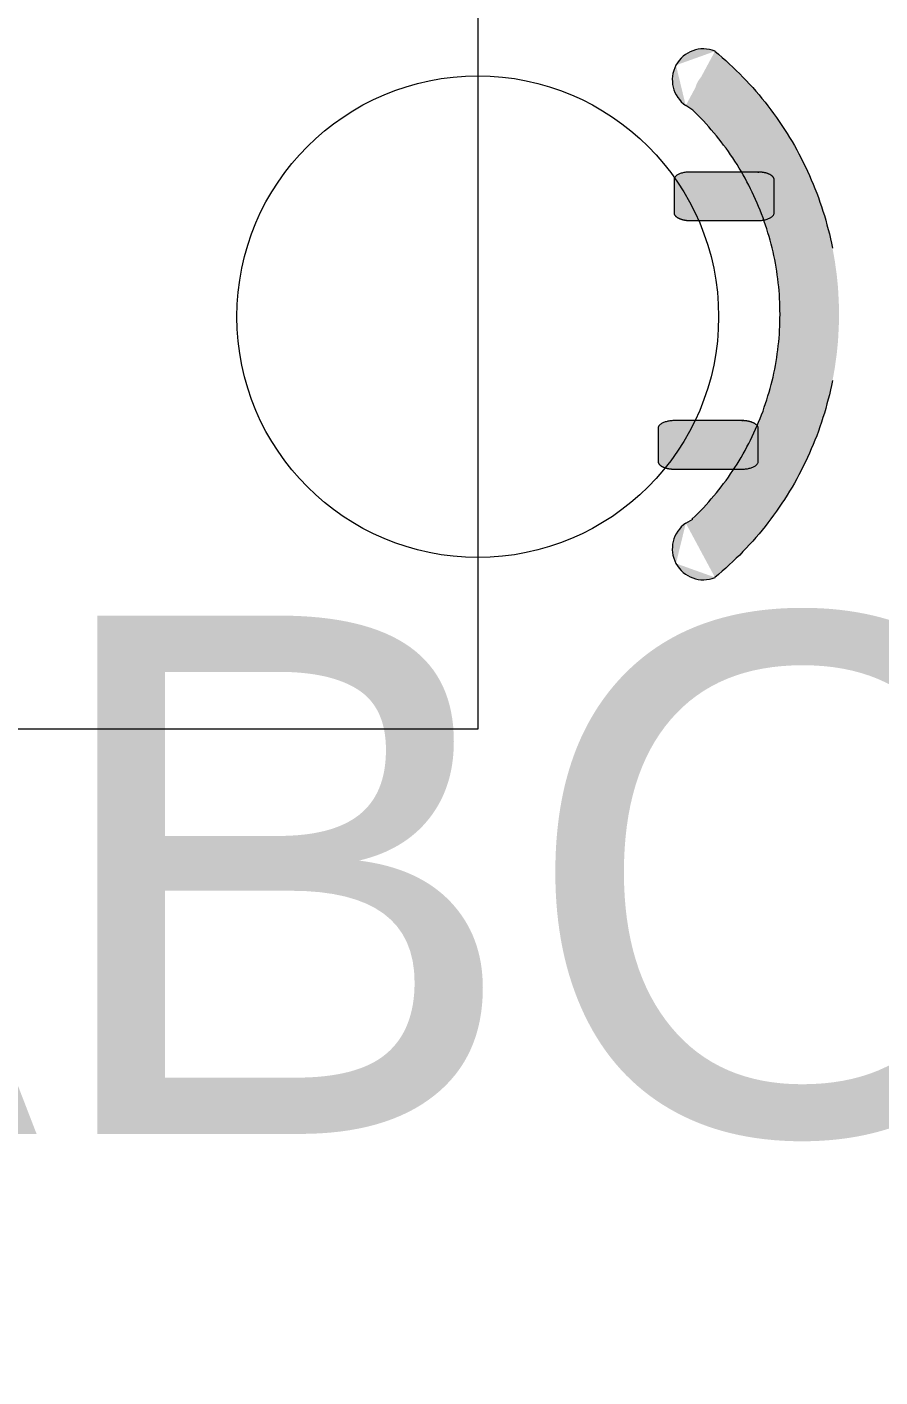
# Model space of a CAD drawing. Header units: metres. Extents: x 512 to 829, y -209 to 245.
# Drawn here: x 730.351 to 731.075, y -79.574 to -78.428 of the extents above; entities that cross this region are included whole.
import ezdxf

# ---------------------------------------------------------------- set-up
doc = ezdxf.new("R2010")
doc.units = ezdxf.units.M
doc.header["$LTSCALE"] = 0.508
doc.layers.add('AMB-NOVOS', color=10, linetype='Continuous', lineweight=15)
doc.layers.add('None', color=7, linetype='Continuous', lineweight=5)

msp = doc.modelspace()

# ---------------------------------------------------------------- hatches: boundary and pattern name
at = {"layer": 'None', "linetype": 'Continuous', "lineweight": 0}
h = msp.add_hatch(color=253, dxfattribs=at)
edge = h.paths.add_edge_path()
edge.add_arc((730.9246, -78.4733), 0.0263, 151.7176, 235.6583, ccw=False)
edge.add_arc((730.9246, -78.4733), 0.0263, 67.7608, 151.7105, ccw=False)
edge.add_line((730.9345, -78.449), (730.9376, -78.4516))
edge.add_line((730.9376, -78.4516), (730.9407, -78.4542))
edge.add_line((730.9407, -78.4542), (730.9437, -78.4569))
edge.add_line((730.9437, -78.4569), (730.9467, -78.4596))
edge.add_line((730.9467, -78.4596), (730.9497, -78.4624))
edge.add_line((730.9497, -78.4624), (730.9526, -78.4652))
edge.add_line((730.9526, -78.4652), (730.9555, -78.4681))
edge.add_line((730.9555, -78.4681), (730.9583, -78.4709))
edge.add_line((730.9583, -78.4709), (730.9611, -78.4739))
edge.add_line((730.9611, -78.4739), (730.9639, -78.4768))
edge.add_line((730.9639, -78.4768), (730.9666, -78.4798))
edge.add_line((730.9666, -78.4798), (730.9692, -78.4829))
edge.add_line((730.9692, -78.4829), (730.9719, -78.486))
edge.add_line((730.9719, -78.486), (730.9744, -78.4891))
edge.add_line((730.9744, -78.4891), (730.977, -78.4922))
edge.add_line((730.977, -78.4922), (730.9795, -78.4954))
edge.add_line((730.9795, -78.4954), (730.9819, -78.4986))
edge.add_line((730.9819, -78.4986), (730.9843, -78.5019))
edge.add_line((730.9843, -78.5019), (730.9867, -78.5052))
edge.add_line((730.9867, -78.5052), (730.989, -78.5085))
edge.add_line((730.989, -78.5085), (730.9913, -78.5119))
edge.add_line((730.9913, -78.5119), (730.9935, -78.5153))
edge.add_line((730.9935, -78.5153), (730.9957, -78.5187))
edge.add_line((730.9957, -78.5187), (730.9978, -78.5221))
edge.add_line((730.9978, -78.5221), (730.9999, -78.5256))
edge.add_line((730.9999, -78.5256), (731.0019, -78.5291))
edge.add_line((731.0019, -78.5291), (731.0039, -78.5326))
edge.add_line((731.0039, -78.5326), (731.0058, -78.5362))
edge.add_line((731.0058, -78.5362), (731.0077, -78.5398))
edge.add_line((731.0077, -78.5398), (731.0095, -78.5434))
edge.add_line((731.0095, -78.5434), (731.0113, -78.547))
edge.add_line((731.0113, -78.547), (731.013, -78.5507))
edge.add_line((731.013, -78.5507), (731.0147, -78.5544))
edge.add_line((731.0147, -78.5544), (731.0163, -78.5581))
edge.add_line((731.0163, -78.5581), (731.0179, -78.5618))
edge.add_line((731.0179, -78.5618), (731.0194, -78.5656))
edge.add_line((731.0194, -78.5656), (731.0209, -78.5694))
edge.add_line((731.0209, -78.5694), (731.0223, -78.5731))
edge.add_line((731.0223, -78.5731), (731.0236, -78.577))
edge.add_line((731.0236, -78.577), (731.0249, -78.5808))
edge.add_line((731.0249, -78.5808), (731.0262, -78.5846))
edge.add_line((731.0262, -78.5846), (731.0274, -78.5885))
edge.add_line((731.0274, -78.5885), (731.0285, -78.5924))
edge.add_line((731.0285, -78.5924), (731.0296, -78.5963))
edge.add_line((731.0296, -78.5963), (731.0307, -78.6002))
edge.add_line((731.0307, -78.6002), (731.0316, -78.6041))
edge.add_line((731.0316, -78.6041), (731.0326, -78.6081))
edge.add_line((731.0326, -78.6081), (731.0334, -78.612))
edge.add_line((731.0334, -78.612), (731.0342, -78.616))
edge.add_line((731.0342, -78.616), (731.035, -78.62))
edge.add_line((731.035, -78.62), (731.0357, -78.624))
edge.add_line((731.0357, -78.624), (731.0364, -78.6279))
edge.add_line((731.0364, -78.6279), (731.0369, -78.632))
edge.add_line((731.0369, -78.632), (731.0375, -78.636))
edge.add_line((731.0375, -78.636), (731.038, -78.64))
edge.add_line((731.038, -78.64), (731.0384, -78.644))
edge.add_line((731.0384, -78.644), (731.0388, -78.648))
edge.add_line((731.0388, -78.648), (731.0391, -78.6521))
edge.add_line((731.0391, -78.6521), (731.0393, -78.6561))
edge.add_line((731.0393, -78.6561), (731.0395, -78.6602))
edge.add_line((731.0395, -78.6602), (731.0397, -78.6642))
edge.add_line((731.0397, -78.6642), (731.0397, -78.6683))
edge.add_line((731.0397, -78.6683), (731.0398, -78.6723))
edge.add_line((731.0398, -78.6723), (731.0397, -78.6764))
edge.add_line((731.0397, -78.6764), (731.0397, -78.6804))
edge.add_line((731.0397, -78.6804), (731.0395, -78.6844))
edge.add_line((731.0395, -78.6844), (731.0393, -78.6885))
edge.add_line((731.0393, -78.6885), (731.0391, -78.6925))
edge.add_line((731.0391, -78.6925), (731.0388, -78.6966))
edge.add_line((731.0388, -78.6966), (731.0384, -78.7006))
edge.add_line((731.0384, -78.7006), (731.038, -78.7046))
edge.add_line((731.038, -78.7046), (731.0375, -78.7086))
edge.add_line((731.0375, -78.7086), (731.0369, -78.7127))
edge.add_line((731.0369, -78.7127), (731.0364, -78.7167))
edge.add_line((731.0364, -78.7167), (731.0357, -78.7207))
edge.add_line((731.0357, -78.7207), (731.035, -78.7247))
edge.add_line((731.035, -78.7247), (731.0342, -78.7286))
edge.add_line((731.0342, -78.7286), (731.0334, -78.7326))
edge.add_line((731.0334, -78.7326), (731.0326, -78.7365))
edge.add_line((731.0326, -78.7365), (731.0316, -78.7405))
edge.add_line((731.0316, -78.7405), (731.0306, -78.7444))
edge.add_line((731.0306, -78.7444), (731.0296, -78.7483))
edge.add_line((731.0296, -78.7483), (731.0285, -78.7522))
edge.add_line((731.0285, -78.7522), (731.0274, -78.7561))
edge.add_line((731.0274, -78.7561), (731.0262, -78.76))
edge.add_line((731.0262, -78.76), (731.0249, -78.7638))
edge.add_line((731.0249, -78.7638), (731.0236, -78.7677))
edge.add_line((731.0236, -78.7677), (731.0223, -78.7715))
edge.add_line((731.0223, -78.7715), (731.0209, -78.7753))
edge.add_line((731.0209, -78.7753), (731.0194, -78.779))
edge.add_line((731.0194, -78.779), (731.0179, -78.7828))
edge.add_line((731.0179, -78.7828), (731.0163, -78.7865))
edge.add_line((731.0163, -78.7865), (731.0147, -78.7902))
edge.add_line((731.0147, -78.7902), (731.013, -78.7939))
edge.add_line((731.013, -78.7939), (731.0113, -78.7976))
edge.add_line((731.0113, -78.7976), (731.0095, -78.8012))
edge.add_line((731.0095, -78.8012), (731.0077, -78.8048))
edge.add_line((731.0077, -78.8048), (731.0058, -78.8084))
edge.add_line((731.0058, -78.8084), (731.0039, -78.812))
edge.add_line((731.0039, -78.812), (731.0019, -78.8155))
edge.add_line((731.0019, -78.8155), (730.9999, -78.819))
edge.add_line((730.9999, -78.819), (730.9978, -78.8225))
edge.add_line((730.9978, -78.8225), (730.9957, -78.8259))
edge.add_line((730.9957, -78.8259), (730.9935, -78.8294))
edge.add_line((730.9935, -78.8294), (730.9913, -78.8327))
edge.add_line((730.9913, -78.8327), (730.989, -78.8361))
edge.add_line((730.989, -78.8361), (730.9867, -78.8394))
edge.add_line((730.9867, -78.8394), (730.9843, -78.8427))
edge.add_line((730.9843, -78.8427), (730.9819, -78.846))
edge.add_line((730.9819, -78.846), (730.9795, -78.8492))
edge.add_line((730.9795, -78.8492), (730.977, -78.8524))
edge.add_line((730.977, -78.8524), (730.9745, -78.8555))
edge.add_line((730.9745, -78.8555), (730.9719, -78.8586))
edge.add_line((730.9719, -78.8586), (730.9692, -78.8617))
edge.add_line((730.9692, -78.8617), (730.9666, -78.8648))
edge.add_line((730.9666, -78.8648), (730.9639, -78.8678))
edge.add_line((730.9639, -78.8678), (730.9611, -78.8707))
edge.add_line((730.9611, -78.8707), (730.9583, -78.8737))
edge.add_line((730.9583, -78.8737), (730.9555, -78.8766))
edge.add_line((730.9555, -78.8766), (730.9526, -78.8794))
edge.add_line((730.9526, -78.8794), (730.9497, -78.8822))
edge.add_line((730.9497, -78.8822), (730.9467, -78.885))
edge.add_line((730.9467, -78.885), (730.9438, -78.8877))
edge.add_line((730.9438, -78.8877), (730.9407, -78.8904))
edge.add_line((730.9407, -78.8904), (730.9376, -78.893))
edge.add_line((730.9376, -78.893), (730.9345, -78.8956))
edge.add_arc((730.9246, -78.8713), 0.0263, -151.7122, -67.7591, ccw=False)
edge.add_arc((730.9246, -78.8713), 0.0263, 124.3367, 208.2874, ccw=False)
edge.add_line((730.9098, -78.8496), (730.9157, -78.8462))
edge.add_line((730.9157, -78.8462), (730.915, -78.8462))
edge.add_line((730.915, -78.8462), (730.9152, -78.846))
edge.add_line((730.9152, -78.846), (730.9177, -78.8437))
edge.add_line((730.9177, -78.8437), (730.92, -78.8413))
edge.add_line((730.92, -78.8413), (730.9224, -78.8389))
edge.add_line((730.9224, -78.8389), (730.9247, -78.8365))
edge.add_line((730.9247, -78.8365), (730.927, -78.834))
edge.add_line((730.927, -78.834), (730.9292, -78.8315))
edge.add_line((730.9292, -78.8315), (730.9314, -78.829))
edge.add_line((730.9314, -78.829), (730.9336, -78.8265))
edge.add_line((730.9336, -78.8265), (730.9357, -78.8239))
edge.add_line((730.9357, -78.8239), (730.9378, -78.8213))
edge.add_line((730.9378, -78.8213), (730.9399, -78.8186))
edge.add_line((730.9399, -78.8186), (730.9419, -78.816))
edge.add_line((730.9419, -78.816), (730.9439, -78.8133))
edge.add_line((730.9439, -78.8133), (730.9459, -78.8106))
edge.add_line((730.9459, -78.8106), (730.9478, -78.8078))
edge.add_line((730.9478, -78.8078), (730.9496, -78.805))
edge.add_line((730.9496, -78.805), (730.9515, -78.8022))
edge.add_line((730.9515, -78.8022), (730.9533, -78.7994))
edge.add_line((730.9533, -78.7994), (730.955, -78.7966))
edge.add_line((730.955, -78.7966), (730.9568, -78.7937))
edge.add_line((730.9568, -78.7937), (730.9584, -78.7908))
edge.add_line((730.9584, -78.7908), (730.9601, -78.7879))
edge.add_line((730.9601, -78.7879), (730.9617, -78.7849))
edge.add_line((730.9617, -78.7849), (730.9632, -78.7819))
edge.add_line((730.9632, -78.7819), (730.9647, -78.779))
edge.add_line((730.9647, -78.779), (730.9662, -78.7759))
edge.add_line((730.9662, -78.7759), (730.9676, -78.7729))
edge.add_line((730.9676, -78.7729), (730.969, -78.7699))
edge.add_line((730.969, -78.7699), (730.9703, -78.7668))
edge.add_line((730.9703, -78.7668), (730.9716, -78.7637))
edge.add_line((730.9716, -78.7637), (730.9729, -78.7606))
edge.add_line((730.9729, -78.7606), (730.9741, -78.7575))
edge.add_line((730.9741, -78.7575), (730.9753, -78.7544))
edge.add_line((730.9753, -78.7544), (730.9764, -78.7512))
edge.add_line((730.9764, -78.7512), (730.9775, -78.748))
edge.add_line((730.9775, -78.748), (730.9785, -78.7448))
edge.add_line((730.9785, -78.7448), (730.9795, -78.7416))
edge.add_line((730.9795, -78.7416), (730.9805, -78.7384))
edge.add_line((730.9805, -78.7384), (730.9814, -78.7352))
edge.add_line((730.9814, -78.7352), (730.9822, -78.732))
edge.add_line((730.9822, -78.732), (730.983, -78.7287))
edge.add_line((730.983, -78.7287), (730.9838, -78.7255))
edge.add_line((730.9838, -78.7255), (730.9845, -78.7222))
edge.add_line((730.9845, -78.7222), (730.9852, -78.7189))
edge.add_line((730.9852, -78.7189), (730.9858, -78.7156))
edge.add_line((730.9858, -78.7156), (730.9864, -78.7123))
edge.add_line((730.9864, -78.7123), (730.9869, -78.709))
edge.add_line((730.9869, -78.709), (730.9874, -78.7057))
edge.add_line((730.9874, -78.7057), (730.9879, -78.7024))
edge.add_line((730.9879, -78.7024), (730.9883, -78.6991))
edge.add_line((730.9883, -78.6991), (730.9886, -78.6957))
edge.add_line((730.9886, -78.6957), (730.9889, -78.6924))
edge.add_line((730.9889, -78.6924), (730.9892, -78.689))
edge.add_line((730.9892, -78.689), (730.9894, -78.6857))
edge.add_line((730.9894, -78.6857), (730.9896, -78.6824))
edge.add_line((730.9896, -78.6824), (730.9897, -78.679))
edge.add_line((730.9897, -78.679), (730.9897, -78.6757))
edge.add_line((730.9897, -78.6757), (730.9898, -78.6723))
edge.add_line((730.9898, -78.6723), (730.9897, -78.669))
edge.add_line((730.9897, -78.669), (730.9897, -78.6656))
edge.add_line((730.9897, -78.6656), (730.9896, -78.6623))
edge.add_line((730.9896, -78.6623), (730.9894, -78.6589))
edge.add_line((730.9894, -78.6589), (730.9892, -78.6556))
edge.add_line((730.9892, -78.6556), (730.9889, -78.6522))
edge.add_line((730.9889, -78.6522), (730.9886, -78.6489))
edge.add_line((730.9886, -78.6489), (730.9883, -78.6456))
edge.add_line((730.9883, -78.6456), (730.9879, -78.6422))
edge.add_line((730.9879, -78.6422), (730.9874, -78.6389))
edge.add_line((730.9874, -78.6389), (730.9869, -78.6356))
edge.add_line((730.9869, -78.6356), (730.9864, -78.6323))
edge.add_line((730.9864, -78.6323), (730.9858, -78.629))
edge.add_line((730.9858, -78.629), (730.9852, -78.6257))
edge.add_line((730.9852, -78.6257), (730.9845, -78.6224))
edge.add_line((730.9845, -78.6224), (730.9838, -78.6192))
edge.add_line((730.9838, -78.6192), (730.983, -78.6159))
edge.add_line((730.983, -78.6159), (730.9822, -78.6127))
edge.add_line((730.9822, -78.6127), (730.9814, -78.6094))
edge.add_line((730.9814, -78.6094), (730.9805, -78.6062))
edge.add_line((730.9805, -78.6062), (730.9795, -78.603))
edge.add_line((730.9795, -78.603), (730.9785, -78.5998))
edge.add_line((730.9785, -78.5998), (730.9775, -78.5966))
edge.add_line((730.9775, -78.5966), (730.9764, -78.5934))
edge.add_line((730.9764, -78.5934), (730.9753, -78.5903))
edge.add_line((730.9753, -78.5903), (730.9741, -78.5871))
edge.add_line((730.9741, -78.5871), (730.9729, -78.584))
edge.add_line((730.9729, -78.584), (730.9716, -78.5809))
edge.add_line((730.9716, -78.5809), (730.9703, -78.5778))
edge.add_line((730.9703, -78.5778), (730.969, -78.5747))
edge.add_line((730.969, -78.5747), (730.9676, -78.5717))
edge.add_line((730.9676, -78.5717), (730.9662, -78.5687))
edge.add_line((730.9662, -78.5687), (730.9647, -78.5657))
edge.add_line((730.9647, -78.5657), (730.9632, -78.5627))
edge.add_line((730.9632, -78.5627), (730.9617, -78.5597))
edge.add_line((730.9617, -78.5597), (730.9601, -78.5568))
edge.add_line((730.9601, -78.5568), (730.9584, -78.5538))
edge.add_line((730.9584, -78.5538), (730.9568, -78.5509))
edge.add_line((730.9568, -78.5509), (730.955, -78.5481))
edge.add_line((730.955, -78.5481), (730.9533, -78.5452))
edge.add_line((730.9533, -78.5452), (730.9515, -78.5424))
edge.add_line((730.9515, -78.5424), (730.9496, -78.5396))
edge.add_line((730.9496, -78.5396), (730.9478, -78.5368))
edge.add_line((730.9478, -78.5368), (730.9459, -78.5341))
edge.add_line((730.9459, -78.5341), (730.9439, -78.5313))
edge.add_line((730.9439, -78.5313), (730.9419, -78.5286))
edge.add_line((730.9419, -78.5286), (730.9399, -78.526))
edge.add_line((730.9399, -78.526), (730.9378, -78.5233))
edge.add_line((730.9378, -78.5233), (730.9357, -78.5207))
edge.add_line((730.9357, -78.5207), (730.9336, -78.5181))
edge.add_line((730.9336, -78.5181), (730.9314, -78.5156))
edge.add_line((730.9314, -78.5156), (730.9292, -78.5131))
edge.add_line((730.9292, -78.5131), (730.927, -78.5106))
edge.add_line((730.927, -78.5106), (730.9247, -78.5081))
edge.add_line((730.9247, -78.5081), (730.9224, -78.5057))
edge.add_line((730.9224, -78.5057), (730.92, -78.5033))
edge.add_line((730.92, -78.5033), (730.9177, -78.501))
edge.add_line((730.9177, -78.501), (730.9157, -78.4991))
edge.add_line((730.9157, -78.4991), (730.9097, -78.495))
edge.add_line((730.9097, -78.495), (730.9097, -78.495))
for color, points in [(9, [(730.9353, -78.4596), (730.9368, -78.4615), (730.9383, -78.4633), (730.9397, -78.4651), (730.9412, -78.4669), (730.9426, -78.4686), (730.9439, -78.4704), (730.9453, -78.472), (730.9466, -78.4737), (730.9479, -78.4753), (730.9492, -78.4769), (730.9504, -78.4785), (730.9517, -78.48), (730.9529, -78.4815), (730.954, -78.483), (730.9552, -78.4845), (730.9563, -78.4859), (730.9575, -78.4873), (730.9585, -78.4886), (730.9596, -78.49), (730.9607, -78.4913), (730.9617, -78.4926), (730.9627, -78.4938), (730.9636, -78.495), (730.9646, -78.4962), (730.9655, -78.4974), (730.9664, -78.4985), (730.9673, -78.4996), (730.9682, -78.5007), (730.969, -78.5017), (730.9698, -78.5027), (730.9706, -78.5037), (730.9713, -78.5046), (730.9721, -78.5056), (730.9728, -78.5065), (730.9735, -78.5073), (730.9742, -78.5082), (730.9748, -78.509), (730.9754, -78.5097), (730.976, -78.5105), (730.9766, -78.5112), (730.9771, -78.5119), (730.9777, -78.5126), (730.9782, -78.5132), (730.9787, -78.5138), (730.9791, -78.5144), (730.9795, -78.5149), (730.98, -78.5154), (730.9803, -78.5159), (730.9807, -78.5163), (730.981, -78.5168), (730.9814, -78.5172), (730.9817, -78.5175), (730.9819, -78.5179), (730.9822, -78.5182), (730.9824, -78.5185), (730.9826, -78.5187), (730.9828, -78.5189), (730.9829, -78.5191), (730.9831, -78.5193), (730.9832, -78.5194), (730.9832, -78.5195), (730.9833, -78.5196), (730.9833, -78.5196), (730.9833, -78.5196), (730.9833, -78.5197), (730.9834, -78.5197), (730.9834, -78.5197), (730.9834, -78.5198), (730.9835, -78.5199), (730.9835, -78.5201), (730.9836, -78.5202), (730.9837, -78.5204), (730.9837, -78.5206), (730.9838, -78.5208), (730.9839, -78.5211), (730.984, -78.5214), (730.9842, -78.5217), (730.9843, -78.522), (730.9844, -78.5223), (730.9846, -78.5227), (730.9848, -78.5231), (730.9849, -78.5235), (730.9851, -78.524), (730.9853, -78.5244), (730.9855, -78.5249), (730.9857, -78.5254), (730.9859, -78.526), (730.9862, -78.5265), (730.9864, -78.5271), (730.9866, -78.5277), (730.9869, -78.5284), (730.9872, -78.529), (730.9875, -78.5297), (730.9877, -78.5304), (730.988, -78.5311), (730.9883, -78.5319), (730.9887, -78.5327), (730.989, -78.5335), (730.9893, -78.5343), (730.9897, -78.5351), (730.99, -78.536), (730.9904, -78.5369), (730.9908, -78.5378), (730.9912, -78.5388), (730.9916, -78.5398), (730.992, -78.5407), (730.9924, -78.5418), (730.9928, -78.5428), (730.9932, -78.5439), (730.9937, -78.545), (730.9941, -78.5461), (730.9946, -78.5472), (730.9951, -78.5484), (730.9956, -78.5495), (730.996, -78.5508), (730.9965, -78.552), (730.9971, -78.5532), (730.9976, -78.5545), (730.9981, -78.5558), (730.9987, -78.5572), (730.9992, -78.5585), (730.9998, -78.5599), (731.0003, -78.5613), (731.0009, -78.5627), (731.0015, -78.5642), (731.0021, -78.5656), (731.0027, -78.5671), (731.0033, -78.5686), (731.004, -78.5702), (731.0046, -78.5717), (731.0052, -78.5732), (731.0058, -78.5747), (731.0064, -78.5762), (731.007, -78.5777), (731.0076, -78.5791), (731.0082, -78.5806), (731.0087, -78.582), (731.0093, -78.5835), (731.0099, -78.5849), (731.0104, -78.5863), (731.011, -78.5877), (731.0115, -78.5891), (731.0121, -78.5905), (731.0126, -78.5919), (731.0131, -78.5933), (731.0137, -78.5946), (731.0142, -78.596), (731.0147, -78.5973), (731.0152, -78.5987), (731.0157, -78.6), (731.0162, -78.6013), (731.0167, -78.6026), (731.0172, -78.6039), (731.0176, -78.6052), (731.0181, -78.6065), (731.0186, -78.6078), (731.019, -78.609), (731.0195, -78.6103), (731.02, -78.6115), (731.0204, -78.6127), (731.0208, -78.614), (731.0213, -78.6152), (731.0217, -78.6164), (731.0221, -78.6176), (731.0225, -78.6187), (731.0229, -78.6199), (731.0233, -78.6211), (731.0237, -78.6222), (731.0241, -78.6234), (731.0245, -78.6245), (731.0249, -78.6256), (731.0253, -78.6267), (731.0256, -78.6278), (731.026, -78.6289), (731.0264, -78.63), (731.0267, -78.6311), (731.0271, -78.6322), (731.0274, -78.6332), (731.0277, -78.6343), (731.0281, -78.6353), (731.0284, -78.6363), (731.0287, -78.6373), (731.029, -78.6384), (731.0293, -78.6394), (731.0296, -78.6403), (731.0299, -78.6413), (731.0302, -78.6423), (731.0305, -78.6433), (731.0307, -78.6442), (731.031, -78.6451), (731.0313, -78.6461), (731.0315, -78.647), (731.0318, -78.6479), (731.032, -78.6488), (731.0323, -78.6497), (731.0325, -78.6505), (731.0327, -78.6514), (731.0328, -78.6522), (731.033, -78.653), (731.0332, -78.6538), (731.0333, -78.6546), (731.0335, -78.6554), (731.0336, -78.6561), (731.0337, -78.6568), (731.0338, -78.6575), (731.0339, -78.6582), (731.0339, -78.6589), (731.034, -78.6596), (731.034, -78.6602), (731.0341, -78.6609), (731.0341, -78.6615), (731.0341, -78.6621), (731.0341, -78.6627), (731.0341, -78.6632), (731.034, -78.6638), (731.034, -78.6643), (731.0339, -78.6648), (731.0338, -78.6653), (731.0338, -78.6658), (731.0337, -78.6663), (731.0335, -78.6667), (731.0334, -78.6672), (731.0333, -78.6676), (731.0331, -78.668), (731.033, -78.6684), (731.0328, -78.6688), (731.0326, -78.6691), (731.0324, -78.6694), (731.0322, -78.6698), (731.032, -78.6701), (731.0317, -78.6704), (731.0315, -78.6706), (731.0312, -78.6709), (731.0309, -78.6711), (731.0306, -78.6713), (731.0303, -78.6716), (731.03, -78.6717), (731.0297, -78.6719), (731.0293, -78.6721), (731.029, -78.6722), (731.0286, -78.6723), (731.0282, -78.6725), (731.0278, -78.6725), (731.0274, -78.6726), (731.027, -78.6727), (731.0265, -78.6727), (731.0261, -78.6728), (731.0256, -78.6728), (731.0252, -78.6728), (731.0247, -78.6727), (731.0242, -78.6727), (731.0237, -78.6726), (731.0231, -78.6726), (731.0226, -78.6725), (731.022, -78.6724), (731.0215, -78.6723), (731.0209, -78.6721), (731.0204, -78.672), (731.0198, -78.6718), (731.0193, -78.6717), (731.0187, -78.6715), (731.0182, -78.6713), (731.0177, -78.6712), (731.0172, -78.671), (731.0167, -78.6708), (731.0162, -78.6706), (731.0157, -78.6704), (731.0153, -78.6701), (731.0148, -78.6699), (731.0144, -78.6697), (731.0139, -78.6694), (731.0135, -78.6692), (731.0131, -78.6689), (731.0127, -78.6687), (731.0123, -78.6684), (731.0119, -78.6681), (731.0115, -78.6678), (731.0111, -78.6675), (731.0107, -78.6672), (731.0104, -78.6669), (731.01, -78.6665), (731.0097, -78.6662), (731.0093, -78.6659), (731.009, -78.6655), (731.0087, -78.6652), (731.0084, -78.6648), (731.0081, -78.6644), (731.0078, -78.664), (731.0075, -78.6636), (731.0072, -78.6633), (731.007, -78.6628), (731.0067, -78.6624), (731.0065, -78.662), (731.0062, -78.6616), (731.006, -78.6611), (731.0058, -78.6607), (731.0056, -78.6602), (731.0054, -78.6598), (731.0052, -78.6593), (731.005, -78.6588), (731.0048, -78.6583), (731.0047, -78.6578), (731.0045, -78.6573), (731.0044, -78.6568), (731.0042, -78.6563), (731.0041, -78.6558), (731.004, -78.6553), (731.0039, -78.6547), (731.0038, -78.6542), (731.0037, -78.6536), (731.0036, -78.653), (731.0035, -78.6525), (731.0034, -78.6519), (731.0034, -78.6513), (731.0033, -78.6507), (731.0033, -78.6501), (731.0033, -78.6495), (731.0032, -78.6488), (731.0032, -78.6482), (731.0032, -78.6476), (730.9838, -78.5756), (730.9634, -78.5324), (730.922, -78.491), (730.9216, -78.4906), (730.9213, -78.4902), (730.9209, -78.4898), (730.9206, -78.4894), (730.9203, -78.489), (730.92, -78.4885), (730.9197, -78.4881), (730.9195, -78.4877), (730.9192, -78.4873), (730.919, -78.4869), (730.9188, -78.4864), (730.9186, -78.486), (730.9185, -78.4856), (730.9183, -78.4851), (730.9182, -78.4847), (730.9181, -78.4843), (730.918, -78.4838), (730.9179, -78.4834), (730.9179, -78.4829), (730.9179, -78.4825), (730.9179, -78.482), (730.9179, -78.4815), (730.9179, -78.4811), (730.918, -78.4806), (730.918, -78.4802), (730.9181, -78.4797), (730.9182, -78.4792), (730.9183, -78.4787), (730.9185, -78.4783), (730.9186, -78.4778), (730.9188, -78.4773), (730.919, -78.4768), (730.9192, -78.4763), (730.9195, -78.4758), (730.9197, -78.4753), (730.92, -78.4748), (730.9203, -78.4743), (730.9206, -78.4738), (730.9209, -78.4733), (730.9213, -78.4728), (730.9217, -78.4723), (730.922, -78.4718), (730.9224, -78.4712), (730.9229, -78.4707), (730.9233, -78.4702), (730.9238, -78.4697), (730.9243, -78.4691), (730.9248, -78.4686), (730.9253, -78.4681), (730.9258, -78.4675), (730.9264, -78.467), (730.927, -78.4664), (730.9275, -78.4659), (730.9282, -78.4653), (730.9288, -78.4648), (730.9294, -78.4642), (730.9301, -78.4636), (730.9308, -78.4631), (730.9315, -78.4625), (730.9322, -78.4619), (730.933, -78.4614), (730.9338, -78.4608), (730.9345, -78.4602)]), (8, [(730.9138, -78.5927), (730.9134, -78.5927), (730.9131, -78.5927), (730.9127, -78.5926), (730.9124, -78.5926), (730.912, -78.5926), (730.9117, -78.5926), (730.9114, -78.5926), (730.911, -78.5925), (730.9107, -78.5925), (730.9104, -78.5925), (730.91, -78.5924), (730.9097, -78.5924), (730.9094, -78.5923), (730.909, -78.5923), (730.9087, -78.5922), (730.9084, -78.5922), (730.9081, -78.5921), (730.9078, -78.592), (730.9075, -78.592), (730.9072, -78.5919), (730.9069, -78.5918), (730.9066, -78.5917), (730.9063, -78.5917), (730.906, -78.5916), (730.9057, -78.5915), (730.9054, -78.5914), (730.9051, -78.5913), (730.9049, -78.5912), (730.9046, -78.5911), (730.9044, -78.591), (730.9041, -78.5909), (730.9039, -78.5908), (730.9036, -78.5906), (730.9034, -78.5905), (730.9032, -78.5904), (730.9029, -78.5903), (730.9027, -78.5902), (730.9025, -78.59), (730.9023, -78.5899), (730.9021, -78.5898), (730.9019, -78.5896), (730.9017, -78.5895), (730.9016, -78.5894), (730.9014, -78.5892), (730.9012, -78.5891), (730.9011, -78.5889), (730.901, -78.5888), (730.9008, -78.5887), (730.9007, -78.5885), (730.9006, -78.5884), (730.9005, -78.5882), (730.9004, -78.5881), (730.9003, -78.5879), (730.9002, -78.5877), (730.9001, -78.5876), (730.9, -78.5874), (730.9, -78.5873), (730.8999, -78.5871), (730.8999, -78.587), (730.8998, -78.5868), (730.8998, -78.5866), (730.8998, -78.5865), (730.8998, -78.5863), (730.8998, -78.5862), (730.8998, -78.558), (730.8998, -78.5578), (730.8998, -78.5577), (730.8998, -78.5575), (730.8998, -78.5574), (730.8999, -78.5572), (730.8999, -78.557), (730.9, -78.5569), (730.9, -78.5567), (730.9001, -78.5566), (730.9002, -78.5564), (730.9003, -78.5563), (730.9004, -78.5561), (730.9005, -78.5559), (730.9006, -78.5558), (730.9007, -78.5556), (730.9008, -78.5555), (730.901, -78.5554), (730.9011, -78.5552), (730.9012, -78.5551), (730.9014, -78.5549), (730.9016, -78.5548), (730.9017, -78.5546), (730.9019, -78.5545), (730.9021, -78.5544), (730.9023, -78.5542), (730.9025, -78.5541), (730.9027, -78.554), (730.9029, -78.5539), (730.9032, -78.5537), (730.9034, -78.5536), (730.9036, -78.5535), (730.9039, -78.5534), (730.9041, -78.5533), (730.9044, -78.5532), (730.9046, -78.5531), (730.9049, -78.553), (730.9051, -78.5529), (730.9054, -78.5528), (730.9057, -78.5527), (730.906, -78.5526), (730.9063, -78.5525), (730.9066, -78.5524), (730.9069, -78.5523), (730.9072, -78.5523), (730.9075, -78.5522), (730.9078, -78.5521), (730.9081, -78.552), (730.9084, -78.552), (730.9087, -78.5519), (730.909, -78.5519), (730.9094, -78.5518), (730.9097, -78.5518), (730.91, -78.5517), (730.9104, -78.5517), (730.9107, -78.5516), (730.911, -78.5516), (730.9114, -78.5516), (730.9117, -78.5516), (730.912, -78.5515), (730.9124, -78.5515), (730.9127, -78.5515), (730.9131, -78.5515), (730.9134, -78.5515), (730.9138, -78.5515), (730.9707, -78.5515), (730.9711, -78.5515), (730.9714, -78.5515), (730.9718, -78.5515), (730.9721, -78.5515), (730.9725, -78.5515), (730.9728, -78.5516), (730.9731, -78.5516), (730.9735, -78.5516), (730.9738, -78.5516), (730.9742, -78.5517), (730.9745, -78.5517), (730.9748, -78.5518), (730.9751, -78.5518), (730.9755, -78.5519), (730.9758, -78.5519), (730.9761, -78.552), (730.9764, -78.552), (730.9767, -78.5521), (730.977, -78.5522), (730.9773, -78.5523), (730.9776, -78.5523), (730.9779, -78.5524), (730.9782, -78.5525), (730.9785, -78.5526), (730.9788, -78.5527), (730.9791, -78.5528), (730.9794, -78.5529), (730.9796, -78.553), (730.9799, -78.5531), (730.9802, -78.5532), (730.9804, -78.5533), (730.9806, -78.5534), (730.9809, -78.5535), (730.9811, -78.5536), (730.9813, -78.5537), (730.9816, -78.5539), (730.9818, -78.554), (730.982, -78.5541), (730.9822, -78.5542), (730.9824, -78.5544), (730.9826, -78.5545), (730.9828, -78.5546), (730.9829, -78.5548), (730.9831, -78.5549), (730.9833, -78.5551), (730.9834, -78.5552), (730.9835, -78.5554), (730.9837, -78.5555), (730.9838, -78.5556), (730.9839, -78.5558), (730.984, -78.5559), (730.9841, -78.5561), (730.9842, -78.5563), (730.9843, -78.5564), (730.9844, -78.5566), (730.9845, -78.5567), (730.9845, -78.5569), (730.9846, -78.557), (730.9846, -78.5572), (730.9847, -78.5574), (730.9847, -78.5575), (730.9847, -78.5577), (730.9847, -78.5578), (730.9847, -78.558), (730.9847, -78.5862), (730.9847, -78.5863), (730.9847, -78.5865), (730.9847, -78.5866), (730.9847, -78.5868), (730.9846, -78.587), (730.9846, -78.5871), (730.9845, -78.5873), (730.9845, -78.5874), (730.9844, -78.5876), (730.9843, -78.5877), (730.9842, -78.5879), (730.9841, -78.5881), (730.984, -78.5882), (730.9839, -78.5884), (730.9838, -78.5885), (730.9837, -78.5887), (730.9835, -78.5888), (730.9834, -78.5889), (730.9833, -78.5891), (730.9831, -78.5892), (730.9829, -78.5894), (730.9828, -78.5895), (730.9826, -78.5896), (730.9824, -78.5898), (730.9822, -78.5899), (730.982, -78.59), (730.9818, -78.5902), (730.9816, -78.5903), (730.9813, -78.5904), (730.9811, -78.5905), (730.9809, -78.5906), (730.9806, -78.5908), (730.9804, -78.5909), (730.9802, -78.591), (730.9799, -78.5911), (730.9796, -78.5912), (730.9794, -78.5913), (730.9791, -78.5914), (730.9788, -78.5915), (730.9785, -78.5916), (730.9782, -78.5917), (730.9779, -78.5917), (730.9776, -78.5918), (730.9773, -78.5919), (730.977, -78.592), (730.9767, -78.592), (730.9764, -78.5921), (730.9761, -78.5922), (730.9758, -78.5922), (730.9755, -78.5923), (730.9751, -78.5923), (730.9748, -78.5924), (730.9745, -78.5924), (730.9742, -78.5925), (730.9738, -78.5925), (730.9735, -78.5925), (730.9731, -78.5926), (730.9728, -78.5926), (730.9725, -78.5926), (730.9721, -78.5926), (730.9718, -78.5926), (730.9714, -78.5927), (730.9711, -78.5927), (730.9707, -78.5927)]), (8, [(730.9002, -78.8037), (730.8999, -78.8037), (730.8995, -78.8037), (730.8992, -78.8037), (730.8989, -78.8037), (730.8985, -78.8037), (730.8982, -78.8036), (730.8978, -78.8036), (730.8975, -78.8036), (730.8972, -78.8036), (730.8968, -78.8035), (730.8965, -78.8035), (730.8962, -78.8034), (730.8958, -78.8034), (730.8955, -78.8033), (730.8952, -78.8033), (730.8949, -78.8032), (730.8946, -78.8032), (730.8942, -78.8031), (730.8939, -78.803), (730.8936, -78.8029), (730.8933, -78.8029), (730.893, -78.8028), (730.8927, -78.8027), (730.8925, -78.8026), (730.8922, -78.8025), (730.8919, -78.8024), (730.8916, -78.8023), (730.8914, -78.8022), (730.8911, -78.8021), (730.8908, -78.802), (730.8906, -78.8019), (730.8903, -78.8018), (730.8901, -78.8017), (730.8899, -78.8016), (730.8896, -78.8015), (730.8894, -78.8013), (730.8892, -78.8012), (730.889, -78.8011), (730.8888, -78.801), (730.8886, -78.8008), (730.8884, -78.8007), (730.8882, -78.8005), (730.8881, -78.8004), (730.8879, -78.8003), (730.8877, -78.8001), (730.8876, -78.8), (730.8874, -78.7998), (730.8873, -78.7997), (730.8872, -78.7995), (730.8871, -78.7994), (730.8869, -78.7992), (730.8868, -78.7991), (730.8867, -78.7989), (730.8867, -78.7988), (730.8866, -78.7986), (730.8865, -78.7985), (730.8864, -78.7983), (730.8864, -78.7982), (730.8863, -78.798), (730.8863, -78.7978), (730.8863, -78.7977), (730.8863, -78.7975), (730.8862, -78.7974), (730.8862, -78.7972), (730.8862, -78.769), (730.8862, -78.7689), (730.8863, -78.7687), (730.8863, -78.7686), (730.8863, -78.7684), (730.8863, -78.7682), (730.8864, -78.7681), (730.8864, -78.7679), (730.8865, -78.7678), (730.8866, -78.7676), (730.8867, -78.7675), (730.8867, -78.7673), (730.8868, -78.7671), (730.8869, -78.767), (730.8871, -78.7668), (730.8872, -78.7667), (730.8873, -78.7665), (730.8874, -78.7664), (730.8876, -78.7663), (730.8877, -78.7661), (730.8879, -78.766), (730.8881, -78.7658), (730.8882, -78.7657), (730.8884, -78.7656), (730.8886, -78.7654), (730.8888, -78.7653), (730.889, -78.7652), (730.8892, -78.765), (730.8894, -78.7649), (730.8896, -78.7648), (730.8899, -78.7647), (730.8901, -78.7645), (730.8903, -78.7644), (730.8906, -78.7643), (730.8908, -78.7642), (730.8911, -78.7641), (730.8914, -78.764), (730.8916, -78.7639), (730.8919, -78.7638), (730.8922, -78.7637), (730.8925, -78.7636), (730.8927, -78.7635), (730.893, -78.7635), (730.8933, -78.7634), (730.8936, -78.7633), (730.8939, -78.7632), (730.8942, -78.7632), (730.8946, -78.7631), (730.8949, -78.763), (730.8952, -78.763), (730.8955, -78.7629), (730.8958, -78.7629), (730.8962, -78.7628), (730.8965, -78.7628), (730.8968, -78.7627), (730.8972, -78.7627), (730.8975, -78.7627), (730.8978, -78.7626), (730.8982, -78.7626), (730.8985, -78.7626), (730.8989, -78.7626), (730.8992, -78.7625), (730.8995, -78.7625), (730.8999, -78.7625), (730.9002, -78.7625), (730.9572, -78.7625), (730.9576, -78.7625), (730.9579, -78.7625), (730.9583, -78.7625), (730.9586, -78.7626), (730.9589, -78.7626), (730.9593, -78.7626), (730.9596, -78.7626), (730.96, -78.7627), (730.9603, -78.7627), (730.9606, -78.7627), (730.961, -78.7628), (730.9613, -78.7628), (730.9616, -78.7629), (730.9619, -78.7629), (730.9623, -78.763), (730.9626, -78.763), (730.9629, -78.7631), (730.9632, -78.7632), (730.9635, -78.7632), (730.9638, -78.7633), (730.9641, -78.7634), (730.9644, -78.7635), (730.9647, -78.7635), (730.965, -78.7636), (730.9653, -78.7637), (730.9656, -78.7638), (730.9658, -78.7639), (730.9661, -78.764), (730.9664, -78.7641), (730.9666, -78.7642), (730.9669, -78.7643), (730.9671, -78.7644), (730.9674, -78.7645), (730.9676, -78.7647), (730.9678, -78.7648), (730.968, -78.7649), (730.9683, -78.765), (730.9685, -78.7652), (730.9687, -78.7653), (730.9689, -78.7654), (730.9691, -78.7656), (730.9692, -78.7657), (730.9694, -78.7658), (730.9696, -78.766), (730.9697, -78.7661), (730.9699, -78.7663), (730.97, -78.7664), (730.9702, -78.7665), (730.9703, -78.7667), (730.9704, -78.7668), (730.9705, -78.767), (730.9706, -78.7671), (730.9707, -78.7673), (730.9708, -78.7675), (730.9709, -78.7676), (730.971, -78.7678), (730.971, -78.7679), (730.9711, -78.7681), (730.9711, -78.7682), (730.9712, -78.7684), (730.9712, -78.7686), (730.9712, -78.7687), (730.9712, -78.7689), (730.9712, -78.769), (730.9712, -78.7972), (730.9712, -78.7974), (730.9712, -78.7975), (730.9712, -78.7977), (730.9712, -78.7978), (730.9711, -78.798), (730.9711, -78.7982), (730.971, -78.7983), (730.971, -78.7985), (730.9709, -78.7986), (730.9708, -78.7988), (730.9707, -78.7989), (730.9706, -78.7991), (730.9705, -78.7992), (730.9704, -78.7994), (730.9703, -78.7995), (730.9702, -78.7997), (730.97, -78.7998), (730.9699, -78.8), (730.9697, -78.8001), (730.9696, -78.8003), (730.9694, -78.8004), (730.9692, -78.8005), (730.9691, -78.8007), (730.9689, -78.8008), (730.9687, -78.801), (730.9685, -78.8011), (730.9683, -78.8012), (730.968, -78.8013), (730.9678, -78.8015), (730.9676, -78.8016), (730.9674, -78.8017), (730.9671, -78.8018), (730.9669, -78.8019), (730.9666, -78.802), (730.9664, -78.8021), (730.9661, -78.8022), (730.9658, -78.8023), (730.9656, -78.8024), (730.9653, -78.8025), (730.965, -78.8026), (730.9647, -78.8027), (730.9644, -78.8028), (730.9641, -78.8029), (730.9638, -78.8029), (730.9635, -78.803), (730.9632, -78.8031), (730.9629, -78.8032), (730.9626, -78.8032), (730.9623, -78.8033), (730.9619, -78.8033), (730.9616, -78.8034), (730.9613, -78.8034), (730.961, -78.8035), (730.9606, -78.8035), (730.9603, -78.8036), (730.96, -78.8036), (730.9596, -78.8036), (730.9593, -78.8036), (730.9589, -78.8037), (730.9586, -78.8037), (730.9583, -78.8037), (730.9579, -78.8037), (730.9576, -78.8037), (730.9572, -78.8037)])]:
    msp.add_hatch(color=color, dxfattribs=at).paths.add_polyline_path(points)

# ---------------------------------------------------------------- linework, layer by layer
at = {"layer": 'None', "color": 7, "linetype": 'Continuous', "lineweight": 5}
for p, q in [((730.7332, -77.6243), (730.7332, -79.0243)), ((730.7332, -79.0243), (729.9332, -79.0243))]:
    msp.add_line(p, q, dxfattribs=at)
at = {"layer": 'None', "color": 7, "linetype": 'Continuous', "lineweight": 9}
for p, q in [((730.9345, -78.449), (730.9376, -78.4516)), ((730.9376, -78.4516), (730.9407, -78.4542)), ((730.9407, -78.4542), (730.9437, -78.4569)), ((730.9437, -78.4569), (730.9467, -78.4596)), ((730.9467, -78.4596), (730.9497, -78.4624)), ((730.9497, -78.4624), (730.9526, -78.4652)), ((730.9526, -78.4652), (730.9555, -78.4681)), ((730.9555, -78.4681), (730.9583, -78.4709)), ((730.9583, -78.4709), (730.9611, -78.4739)), ((730.9611, -78.4739), (730.9639, -78.4768)), ((730.9639, -78.4768), (730.9666, -78.4798)), ((730.9666, -78.4798), (730.9692, -78.4829)), ((730.9692, -78.4829), (730.9719, -78.486)), ((730.9157, -78.4991), (730.9097, -78.495)), ((730.9097, -78.495), (730.9097, -78.495)), ((730.9719, -78.486), (730.9744, -78.4891)), ((730.9744, -78.4891), (730.977, -78.4922)), ((730.977, -78.4922), (730.9795, -78.4954)), ((730.9795, -78.4954), (730.9819, -78.4986)), ((730.9177, -78.501), (730.9157, -78.4991)), ((730.92, -78.5033), (730.9177, -78.501)), ((730.9224, -78.5057), (730.92, -78.5033)), ((730.9247, -78.5081), (730.9224, -78.5057)), ((730.9819, -78.4986), (730.9843, -78.5019)), ((730.9843, -78.5019), (730.9867, -78.5052)), ((730.9867, -78.5052), (730.989, -78.5085)), ((730.927, -78.5106), (730.9247, -78.5081)), ((730.9292, -78.5131), (730.927, -78.5106)), ((730.9314, -78.5156), (730.9292, -78.5131)), ((730.9336, -78.5181), (730.9314, -78.5156)), ((730.9357, -78.5207), (730.9336, -78.5181)), ((730.989, -78.5085), (730.9913, -78.5119)), ((730.9913, -78.5119), (730.9935, -78.5153)), ((730.9935, -78.5153), (730.9957, -78.5187)), ((730.9957, -78.5187), (730.9978, -78.5221)), ((730.9378, -78.5233), (730.9357, -78.5207)), ((730.9399, -78.526), (730.9378, -78.5233)), ((730.9419, -78.5286), (730.9399, -78.526)), ((730.9439, -78.5313), (730.9419, -78.5286)), ((730.9978, -78.5221), (730.9999, -78.5256)), ((730.9999, -78.5256), (731.0019, -78.5291)), ((731.0019, -78.5291), (731.0039, -78.5326)), ((730.9459, -78.5341), (730.9439, -78.5313)), ((730.9478, -78.5368), (730.9459, -78.5341)), ((730.9496, -78.5396), (730.9478, -78.5368)), ((730.9515, -78.5424), (730.9496, -78.5396)), ((731.0039, -78.5326), (731.0058, -78.5362)), ((731.0058, -78.5362), (731.0077, -78.5398)), ((731.0077, -78.5398), (731.0095, -78.5434)), ((730.9533, -78.5452), (730.9515, -78.5424)), ((730.955, -78.5481), (730.9533, -78.5452)), ((730.9568, -78.5509), (730.955, -78.5481)), ((730.9584, -78.5538), (730.9568, -78.5509)), ((731.0095, -78.5434), (731.0113, -78.547)), ((731.0113, -78.547), (731.013, -78.5507)), ((731.013, -78.5507), (731.0147, -78.5544)), ((730.9601, -78.5568), (730.9584, -78.5538)), ((730.9617, -78.5597), (730.9601, -78.5568)), ((730.9632, -78.5627), (730.9617, -78.5597)), ((730.9647, -78.5657), (730.9632, -78.5627)), ((731.0147, -78.5544), (731.0163, -78.5581)), ((731.0163, -78.5581), (731.0179, -78.5618)), ((731.0179, -78.5618), (731.0194, -78.5656)), ((730.9662, -78.5687), (730.9647, -78.5657)), ((730.9676, -78.5717), (730.9662, -78.5687)), ((730.969, -78.5747), (730.9676, -78.5717)), ((730.9703, -78.5778), (730.969, -78.5747)), ((731.0194, -78.5656), (731.0209, -78.5694)), ((731.0209, -78.5694), (731.0223, -78.5731)), ((731.0223, -78.5731), (731.0236, -78.577)), ((730.9716, -78.5809), (730.9703, -78.5778)), ((730.9729, -78.584), (730.9716, -78.5809)), ((730.9741, -78.5871), (730.9729, -78.584)), ((730.9753, -78.5903), (730.9741, -78.5871)), ((731.0236, -78.577), (731.0249, -78.5808)), ((731.0249, -78.5808), (731.0262, -78.5846)), ((731.0262, -78.5846), (731.0274, -78.5885)), ((730.9764, -78.5934), (730.9753, -78.5903)), ((730.9775, -78.5966), (730.9764, -78.5934)), ((730.9785, -78.5998), (730.9775, -78.5966)), ((731.0274, -78.5885), (731.0285, -78.5924)), ((731.0285, -78.5924), (731.0296, -78.5963)), ((731.0296, -78.5963), (731.0307, -78.6002)), ((730.9795, -78.603), (730.9785, -78.5998)), ((730.9805, -78.6062), (730.9795, -78.603)), ((730.9814, -78.6094), (730.9805, -78.6062)), ((730.9822, -78.6127), (730.9814, -78.6094)), ((731.0307, -78.6002), (731.0316, -78.6041)), ((731.0316, -78.6041), (731.0326, -78.6081)), ((731.0326, -78.6081), (731.0334, -78.612)), ((730.983, -78.6159), (730.9822, -78.6127)), ((730.9838, -78.6192), (730.983, -78.6159)), ((730.9845, -78.6224), (730.9838, -78.6192)), ((731.0334, -78.612), (731.0342, -78.616)), ((730.9852, -78.6257), (730.9845, -78.6224)), ((730.9858, -78.629), (730.9852, -78.6257)), ((730.9864, -78.6323), (730.9858, -78.629)), ((730.9869, -78.6356), (730.9864, -78.6323)), ((730.9874, -78.6389), (730.9869, -78.6356)), ((730.9879, -78.6422), (730.9874, -78.6389)), ((730.9883, -78.6456), (730.9879, -78.6422)), ((730.9886, -78.6489), (730.9883, -78.6456)), ((730.9889, -78.6522), (730.9886, -78.6489)), ((730.9892, -78.6556), (730.9889, -78.6522)), ((730.9894, -78.6589), (730.9892, -78.6556)), ((730.9896, -78.6623), (730.9894, -78.6589)), ((730.9897, -78.6656), (730.9896, -78.6623)), ((730.9897, -78.669), (730.9897, -78.6656)), ((730.9896, -78.6824), (730.9897, -78.679)), ((730.9898, -78.6723), (730.9897, -78.669)), ((730.9897, -78.6757), (730.9898, -78.6723)), ((730.9897, -78.679), (730.9897, -78.6757)), ((730.9889, -78.6924), (730.9892, -78.689)), ((730.9892, -78.689), (730.9894, -78.6857)), ((730.9894, -78.6857), (730.9896, -78.6824)), ((730.9879, -78.7024), (730.9883, -78.6991)), ((730.9883, -78.6991), (730.9886, -78.6957)), ((730.9886, -78.6957), (730.9889, -78.6924)), ((730.9858, -78.7156), (730.9864, -78.7123)), ((730.9864, -78.7123), (730.9869, -78.709)), ((730.9869, -78.709), (730.9874, -78.7057)), ((730.9874, -78.7057), (730.9879, -78.7024)), ((730.9838, -78.7255), (730.9845, -78.7222)), ((730.9845, -78.7222), (730.9852, -78.7189)), ((730.9852, -78.7189), (730.9858, -78.7156)), ((730.9805, -78.7384), (730.9814, -78.7352)), ((730.9814, -78.7352), (730.9822, -78.732)), ((730.9822, -78.732), (730.983, -78.7287)), ((730.983, -78.7287), (730.9838, -78.7255)), ((731.0326, -78.7365), (731.0316, -78.7405)), ((731.0334, -78.7326), (731.0326, -78.7365)), ((731.0342, -78.7286), (731.0334, -78.7326)), ((730.9764, -78.7512), (730.9775, -78.748)), ((730.9775, -78.748), (730.9785, -78.7448)), ((730.9785, -78.7448), (730.9795, -78.7416)), ((730.9795, -78.7416), (730.9805, -78.7384)), ((731.0306, -78.7444), (731.0296, -78.7483)), ((731.0316, -78.7405), (731.0306, -78.7444)), ((730.9729, -78.7606), (730.9741, -78.7575)), ((730.9741, -78.7575), (730.9753, -78.7544)), ((730.9753, -78.7544), (730.9764, -78.7512)), ((731.0274, -78.7561), (731.0262, -78.76)), ((731.0285, -78.7522), (731.0274, -78.7561)), ((731.0296, -78.7483), (731.0285, -78.7522)), ((730.9676, -78.7729), (730.969, -78.7699)), ((730.969, -78.7699), (730.9703, -78.7668)), ((730.9703, -78.7668), (730.9716, -78.7637)), ((730.9716, -78.7637), (730.9729, -78.7606)), ((731.0236, -78.7677), (731.0223, -78.7715)), ((731.0249, -78.7638), (731.0236, -78.7677)), ((731.0262, -78.76), (731.0249, -78.7638)), ((730.9617, -78.7849), (730.9632, -78.7819)), ((730.9632, -78.7819), (730.9647, -78.779)), ((730.9647, -78.779), (730.9662, -78.7759)), ((730.9662, -78.7759), (730.9676, -78.7729)), ((731.0194, -78.779), (731.0179, -78.7828)), ((731.0209, -78.7753), (731.0194, -78.779)), ((731.0223, -78.7715), (731.0209, -78.7753)), ((730.955, -78.7966), (730.9568, -78.7937)), ((730.9568, -78.7937), (730.9584, -78.7908)), ((730.9584, -78.7908), (730.9601, -78.7879)), ((730.9601, -78.7879), (730.9617, -78.7849)), ((731.013, -78.7939), (731.0113, -78.7976)), ((731.0147, -78.7902), (731.013, -78.7939)), ((731.0163, -78.7865), (731.0147, -78.7902)), ((731.0179, -78.7828), (731.0163, -78.7865)), ((730.9478, -78.8078), (730.9496, -78.805)), ((730.9496, -78.805), (730.9515, -78.8022)), ((730.9515, -78.8022), (730.9533, -78.7994)), ((730.9533, -78.7994), (730.955, -78.7966)), ((731.0077, -78.8048), (731.0058, -78.8084)), ((731.0095, -78.8012), (731.0077, -78.8048)), ((731.0113, -78.7976), (731.0095, -78.8012)), ((730.9399, -78.8186), (730.9419, -78.816)), ((730.9419, -78.816), (730.9439, -78.8133)), ((730.9439, -78.8133), (730.9459, -78.8106)), ((730.9459, -78.8106), (730.9478, -78.8078)), ((731.0019, -78.8155), (730.9999, -78.819)), ((731.0039, -78.812), (731.0019, -78.8155)), ((731.0058, -78.8084), (731.0039, -78.812)), ((730.9314, -78.829), (730.9336, -78.8265)), ((730.9336, -78.8265), (730.9357, -78.8239)), ((730.9357, -78.8239), (730.9378, -78.8213)), ((730.9378, -78.8213), (730.9399, -78.8186)), ((730.9957, -78.8259), (730.9935, -78.8294)), ((730.9978, -78.8225), (730.9957, -78.8259)), ((730.9999, -78.819), (730.9978, -78.8225)), ((730.92, -78.8413), (730.9224, -78.8389)), ((730.9224, -78.8389), (730.9247, -78.8365)), ((730.9247, -78.8365), (730.927, -78.834)), ((730.927, -78.834), (730.9292, -78.8315)), ((730.9292, -78.8315), (730.9314, -78.829)), ((730.9867, -78.8394), (730.9843, -78.8427)), ((730.989, -78.8361), (730.9867, -78.8394)), ((730.9913, -78.8327), (730.989, -78.8361)), ((730.9935, -78.8294), (730.9913, -78.8327)), ((730.9098, -78.8496), (730.9157, -78.8462)), ((730.915, -78.8462), (730.9152, -78.846)), ((730.9157, -78.8462), (730.915, -78.8462)), ((730.9152, -78.846), (730.9177, -78.8437)), ((730.9177, -78.8437), (730.92, -78.8413)), ((730.9795, -78.8492), (730.977, -78.8524)), ((730.9819, -78.846), (730.9795, -78.8492)), ((730.9843, -78.8427), (730.9819, -78.846)), ((730.9692, -78.8617), (730.9666, -78.8648)), ((730.9719, -78.8586), (730.9692, -78.8617)), ((730.9745, -78.8555), (730.9719, -78.8586)), ((730.977, -78.8524), (730.9745, -78.8555)), ((730.9583, -78.8737), (730.9555, -78.8766)), ((730.9611, -78.8707), (730.9583, -78.8737)), ((730.9639, -78.8678), (730.9611, -78.8707)), ((730.9666, -78.8648), (730.9639, -78.8678)), ((730.9467, -78.885), (730.9438, -78.8877)), ((730.9497, -78.8822), (730.9467, -78.885)), ((730.9526, -78.8794), (730.9497, -78.8822)), ((730.9555, -78.8766), (730.9526, -78.8794)), ((730.9376, -78.893), (730.9345, -78.8956)), ((730.9407, -78.8904), (730.9376, -78.893)), ((730.9438, -78.8877), (730.9407, -78.8904))]:
    msp.add_line(p, q, dxfattribs=at)
msp.add_circle((730.7332, -78.6743), 0.2044, dxfattribs=at)
for centre, start, end in [((730.9246, -78.4733), 67.7608, 151.7105), ((730.9246, -78.4733), 151.7176, 235.6583), ((730.9246, -78.8713), 124.3367, 208.2874), ((730.9246, -78.8713), 208.2878, 292.2409)]:
    msp.add_arc(centre, 0.0263, start, end, dxfattribs=at)
at = {"layer": 'None', "color": 7, "linetype": 'Continuous', "lineweight": 5}
for points in [[(730.9138, -78.5927), (730.91, -78.5927), (730.9035, -78.5909), (730.8998, -78.5879), (730.8998, -78.5862), (730.8998, -78.5721), (730.8998, -78.558), (730.8998, -78.5562), (730.9035, -78.5532), (730.91, -78.5515), (730.9138, -78.5515), (730.9423, -78.5515), (730.9707, -78.5515), (730.9745, -78.5515), (730.981, -78.5532), (730.9847, -78.5562), (730.9847, -78.558), (730.9847, -78.5721), (730.9847, -78.5862), (730.9847, -78.5879), (730.981, -78.5909), (730.9745, -78.5927), (730.9707, -78.5927), (730.9423, -78.5927), (730.9138, -78.5927)], [(730.9002, -78.8037), (730.8965, -78.8037), (730.89, -78.802), (730.8862, -78.7989), (730.8862, -78.7972), (730.8862, -78.7831), (730.8862, -78.769), (730.8862, -78.7673), (730.89, -78.7643), (730.8965, -78.7625), (730.9002, -78.7625), (730.9287, -78.7625), (730.9572, -78.7625), (730.961, -78.7625), (730.9675, -78.7643), (730.9712, -78.7673), (730.9712, -78.769), (730.9712, -78.7831), (730.9712, -78.7972), (730.9712, -78.7989), (730.9675, -78.802), (730.961, -78.8037), (730.9572, -78.8037), (730.9287, -78.8037), (730.9002, -78.8037)]]:
    msp.add_open_spline(points, degree=2, knots=[0, 0, 0, 1, 2, 3, 3, 4, 4, 5, 6, 7, 7, 8, 8, 9, 10, 11, 11, 12, 12, 13, 14, 15, 15, 16, 16, 16], dxfattribs=at)

# ---------------------------------------------------------------- texts
at = {"layer": 'AMB-NOVOS', "linetype": 'Continuous', "lineweight": 0, "insert": (728.9896, -78.928), "char_height": 0.44, "attachment_point": 1}
msp.add_mtext_dynamic_manual_height_columns('\\pi0.61864;{\\fArial|b0|i0|c0|p34;LABORATÓRIO DE \\P\\pi1.3037;ENGENHARIA\\P\\pi2.85961;401}', width=6.624128, gutter_width=1, heights=[0], dxfattribs=at)

doc.saveas('drawing.dxf')
